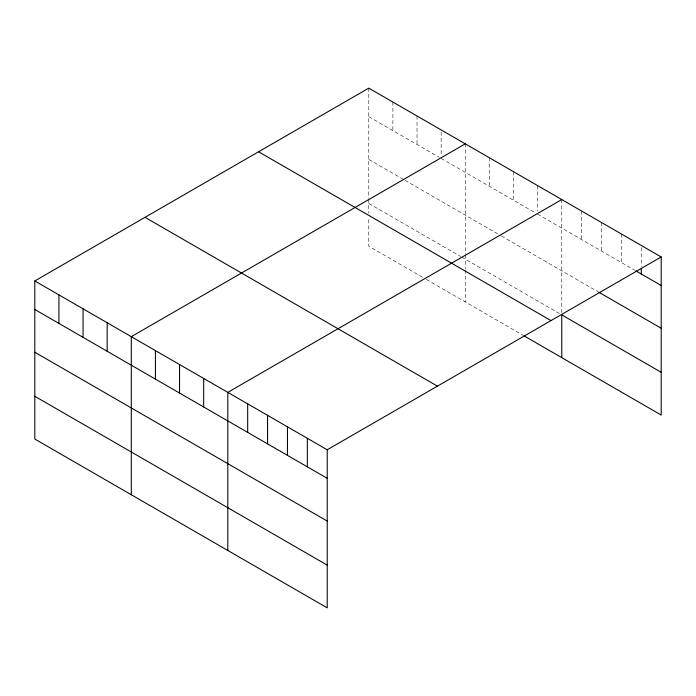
<?xml version="1.0" encoding="UTF-8"?>
<svg xmlns="http://www.w3.org/2000/svg" width="696" height="696" viewBox="0 0 696 696"><rect width="100%" height="100%" fill="white"/><g stroke="black" fill="none" stroke-linecap="round" stroke-linejoin="round"><path stroke-width="0.52" stroke-dasharray="3.48 2.61" d="M368.776 88.14L368.776 198.221M368.776 116.667L439.298 157.383M441.151 158.453L535.798 213.098M537.651 214.168L634.987 270.37M368.776 159.419L404.037 179.777M404.968 180.316L500.537 235.492M501.459 236.022L597.934 291.72M368.776 203.467L460.639 256.502M461.561 257.033L559.923 313.818M422.594 277.286L368.776 246.219L368.776 217.361M426.309 279.427L522.809 335.141M641.312 247.602L641.312 266.62M621.432 234.004L621.432 262.54M601.544 222.52L601.544 251.056M581.665 211.045L581.665 239.581M561.776 199.561L561.776 312.791M537.651 185.632L537.651 211.001M513.526 171.703L513.526 200.239M489.401 157.774L489.401 186.31M465.276 143.846L465.276 253.936M465.276 254.988L465.276 268.795M465.276 269.865L465.276 301.925M441.151 132.031L441.151 155.286M417.026 115.997L417.026 144.524M392.901 102.068L392.901 130.596M368.776 199.274L368.776 213.08"/><path stroke-width="1.04" d="M34.8 280.958L327.224 449.781L327.224 607.86L34.8 439.037L34.8 280.958L368.776 88.14L661.2 256.963L661.2 415.042L523.731 335.681M465.276 143.846L131.3 336.673L131.3 494.752M561.776 199.561L227.801 392.379L227.801 550.466M327.224 449.781L661.2 256.963M635.892 270.892L661.2 285.499M598.83 292.242L661.2 328.251M661.2 372.29L561.776 314.897L561.776 357.64M258.564 151.763L550.988 320.595M145.012 217.326L437.436 386.158M34.8 309.485L327.224 478.317M34.8 352.237L327.224 521.069M34.8 396.285L327.224 565.117M641.312 268.734L641.312 274.015M307.336 438.306L307.336 466.842M287.457 426.822L287.457 455.358M267.569 415.347L267.569 443.874M247.68 403.863L247.68 432.399M203.676 378.45L203.676 406.986M179.551 364.53L179.551 393.057M155.425 350.601L155.425 379.129M107.175 322.744L107.175 351.271M83.05 308.815L83.05 337.342M58.925 294.887L58.925 323.414"/></g></svg>
